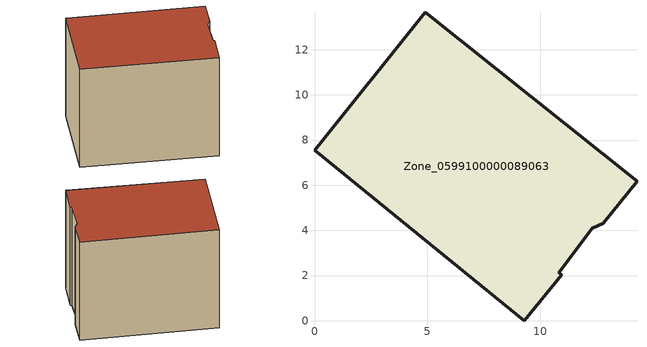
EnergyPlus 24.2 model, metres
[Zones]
Zone_0599100000089063
 floor ground (C_G): 12.79,4.32 12.3,4.09 10.82,2.13 10.94,2.04 9.29,0 0,7.56 4.91,13.66 14.28,6.17 z0
 wall outside (C_F): 10.82,2.13 12.3,4.09 12.79,4.32 14.28,6.17 4.91,13.66 0,7.56 9.29,0 10.94,2.04 10.82,2.13 z0:10.01
 roof outside (C_R): 12.3,4.09 12.79,4.32 14.28,6.17 4.91,13.66 0,7.56 9.29,0 10.94,2.04 10.82,2.13 z10.01
[BUILDING]
Pand.0599100000089063: North Axis=0; Terrain=City; Loads Convergence Tolerance Value=0.04; Temperature Convergence Tolerance Value=0.4; Solar Distribution=FullExterior; Maximum Number of Warmup Days=25; Minimum Number of Warmup Days=1
[Site:Location]
Rotterdam.The.Hague.AP_ZH_NLD Design_Conditions: Latitude=51.96; Longitude=4.45; Time Zone=1; Elevation=-4.5
[SITE:GROUNDTEMPERATURE:BUILDINGSURFACE]
18, 18, 18, 18, 18, 18, 18, 18, 18, 18, 18, 18
[MATERIAL] Thermal Absorptance=0.9; Solar Absorptance=0.7; Visible Absorptance=0.7
Name | Roughness | Thickness | Conductivity | Density | Specific Heat
G.TI.1975-1991 | MediumSmooth | 0.15 | 0.288461 | 540 | 1210
F.TI.1975-1991 | Rough | 0.3 | 0.230769 | 1920 | 840
R.TI.1975-1991 | MediumRough | 0.2 | 0.153846 | 1500 | 1000
[CONSTRUCTION]
C_G: G.TI.1975-1991
C_F: F.TI.1975-1991
C_R: R.TI.1975-1991
[ZONE]
Zone_0599100000089063: Type=1; Multiplier=1; Ceiling Height=Autocalculate; Volume=Autocalculate; Floor Area=autocalculate; Part of Total Floor Area=Yes
[ZONEINFILTRATION:DESIGNFLOWRATE]
Infil_Zone_0599100000089063: Zone or ZoneList or Space or SpaceList=Zone_0599100000089063; Schedule=AlwaysOn; Design Flow Rate Calculation Method=Flow/Area; Flow Rate per Floor Area=0.003; Constant Term Coefficient=1; Temperature Term Coefficient=0; Velocity Term Coefficient=0; Velocity Squared Term Coefficient=0
[HVACTEMPLATE:ZONE:IDEALLOADSAIRSYSTEM]
Zone_0599100000089063: Maximum Heating Supply Air Temperature=50; Minimum Cooling Supply Air Temperature=13; Maximum Heating Supply Air Humidity Ratio=0.0156; Minimum Cooling Supply Air Humidity Ratio=0.0077; Heating Limit=NoLimit; Cooling Limit=NoLimit; Dehumidification Control Type=ConstantSensibleHeatRatio; Cooling Sensible Heat Ratio=0.7; Dehumidification Setpoint=60; Humidification Control Type=None; Humidification Setpoint=30; Outdoor Air Method=None; Outdoor Air Flow Rate per Person=0.00944; Outdoor Air Flow Rate per Zone Floor Area=0; Outdoor Air Flow Rate per Zone=0; Demand Controlled Ventilation Type=None; Outdoor Air Economizer Type=NoEconomizer; Heat Recovery Type=None; Sensible Heat Recovery Effectiveness=0.7; Latent Heat Recovery Effectiveness=0.65
[ZONECONTROL:THERMOSTAT]
ThermostatControl_Zone_0599100000089063: Zone or ZoneList=Zone_0599100000089063; Control Type Schedule=DualSetpointControlType; Control 1=Thermostat_Zone_0599100000089063; Temperature Difference Between Cutout And Setpoint=0
[THERMOSTATSETPOINT:DUALSETPOINT]
Thermostat_Zone_0599100000089063: Heating Setpoint Temperature Schedule=HeatingSetpoint_Zone_0599100000089063; Cooling Setpoint Temperature Schedule=CoolingSetpoint_Zone_0599100000089063
[SCHEDULE:COMPACT]
HeatingSetpoint_Zone_0599100000089063: Through: 12/31, For: AllDays, Until: 24:00, 21
CoolingSetpoint_Zone_0599100000089063: Through: 12/31, For: AllDays, Until: 24:00, 24
DualSetpointControlType: Through: 12/31, For: AllDays, Until: 24:00, 4
AlwaysOn: Through: 12/31, For: AllDays, Until: 24:00, 1
